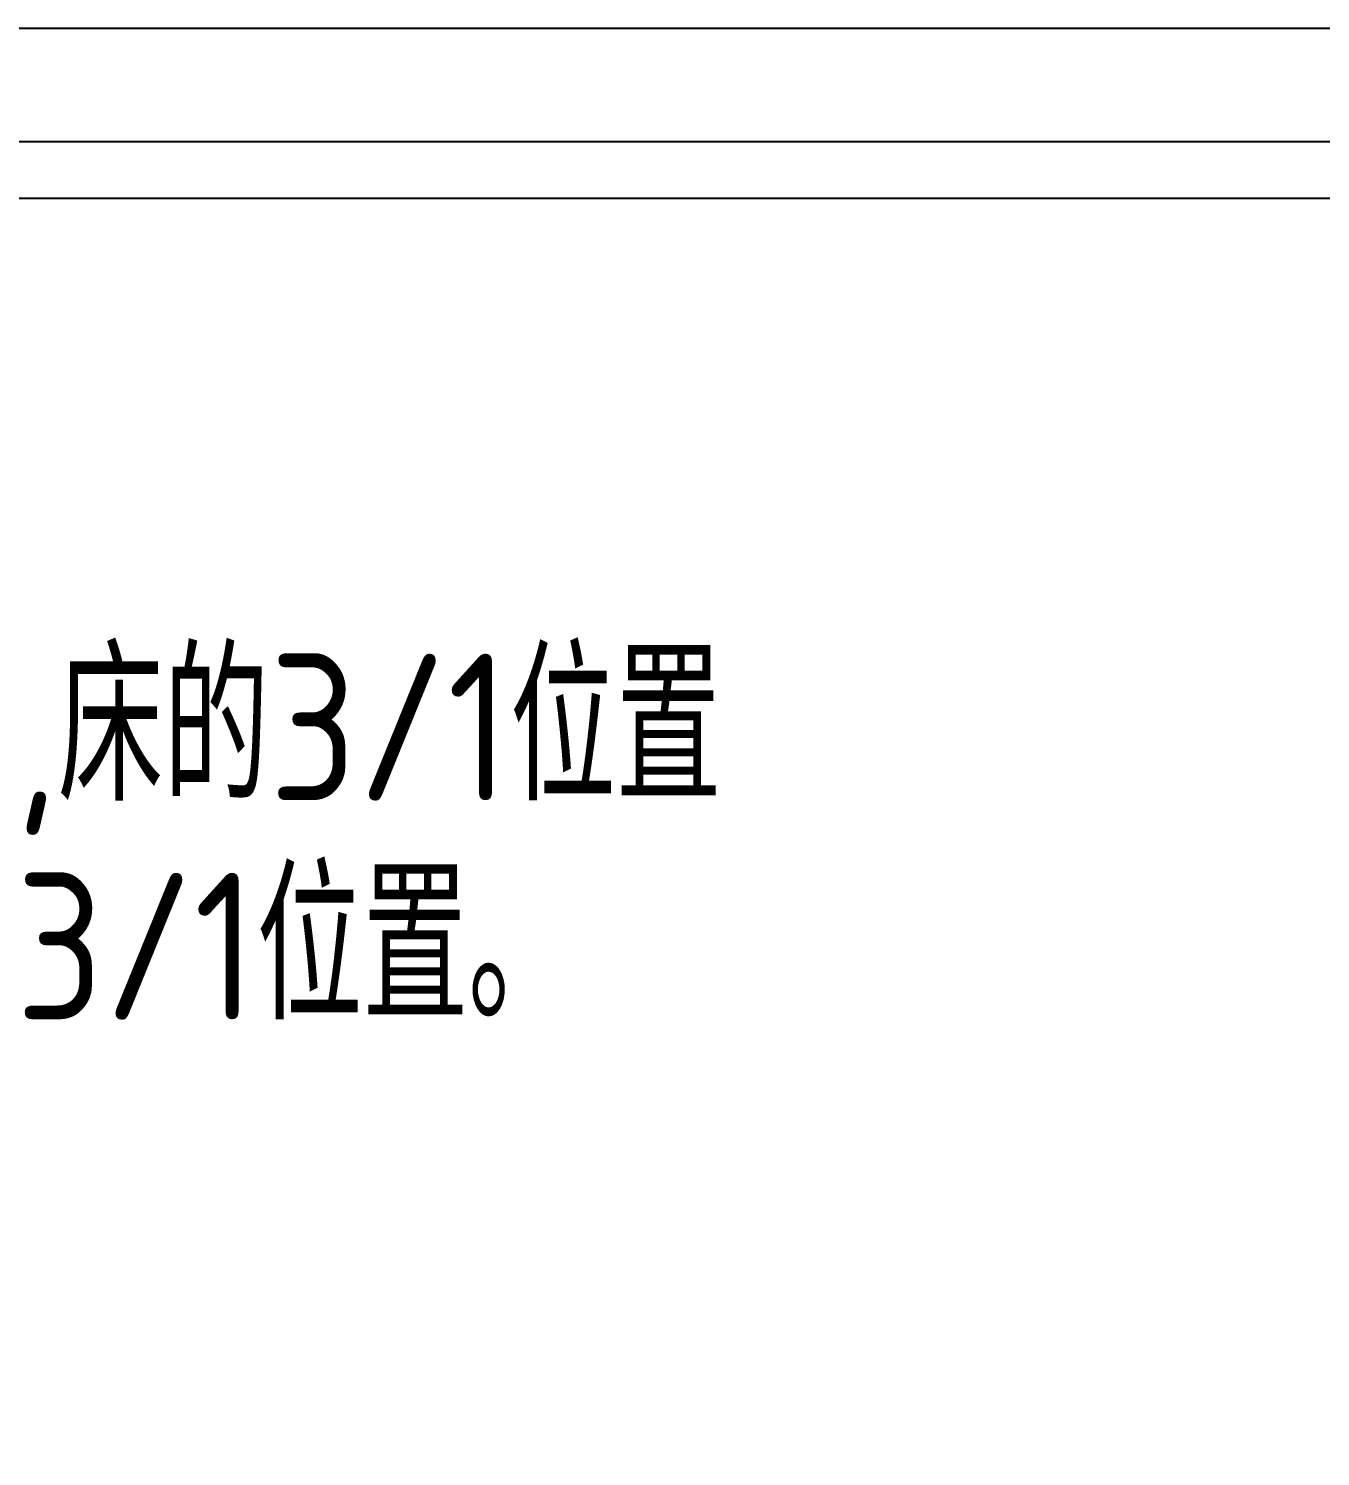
# Model space of a CAD drawing. Extents: x 23971 to 232415, y -48119 to 67869.
# Drawn here: x 146488 to 147808, y 32940 to 34397 of the extents above; entities that cross this region are included whole.
import ezdxf

# ---------------------------------------------------------------- set-up
doc = ezdxf.new("R2010")
doc.units = 0
doc.header["$LTSCALE"] = 1000
doc.header["$MEASUREMENT"] = 0
doc.styles.get("Standard").update_dxf_attribs({"font": 'gbenor.shx', "bigfont": 'gbcbig.shx'})

# ---------------------------------------------------------------- blocks, each defined once
blk = doc.blocks.new('次卧摆放方案图框')
at = {"color": 251}
blk.add_line((25026.8, 17757), (372.5, 17757), dxfattribs=at)
blk.add_line((24852.9, 17583.2), (546.3, 17583.2))
blk.add_lwpolyline([(-25.1, 145.5), (25374.5, 145.5), (25374.5, 18104.8), (-25.1, 18104.8)], close=True)

msp = doc.modelspace()

# ---------------------------------------------------------------- block references
at = {"xscale": 0.3330153595476334, "yscale": 0.3330153595476334, "zscale": 0.3330153595476334}
msp.add_blockref('次卧摆放方案图框', (141298.5, 28368.2), dxfattribs=at)

# ---------------------------------------------------------------- texts
at = {"char_height": 150, "attachment_point": 1}
for s, width, insert in [('挂画保持现代风格3.0垂直位置，横向位置变动为床靠吊灯处,床的3/1位置', 4377.76, (143559.4, 33759.1)), ('若为靠边方案，床一侧靠边，一侧为床头柜吊灯，挂画在床的3/1位置。', 4006.805, (143559.4, 33535.4))]:
    msp.add_mtext_dynamic_manual_height_columns(s, width=width, gutter_width=1750, heights=[0], dxfattribs=dict(at, insert=insert))

doc.saveas('drawing.dxf')
